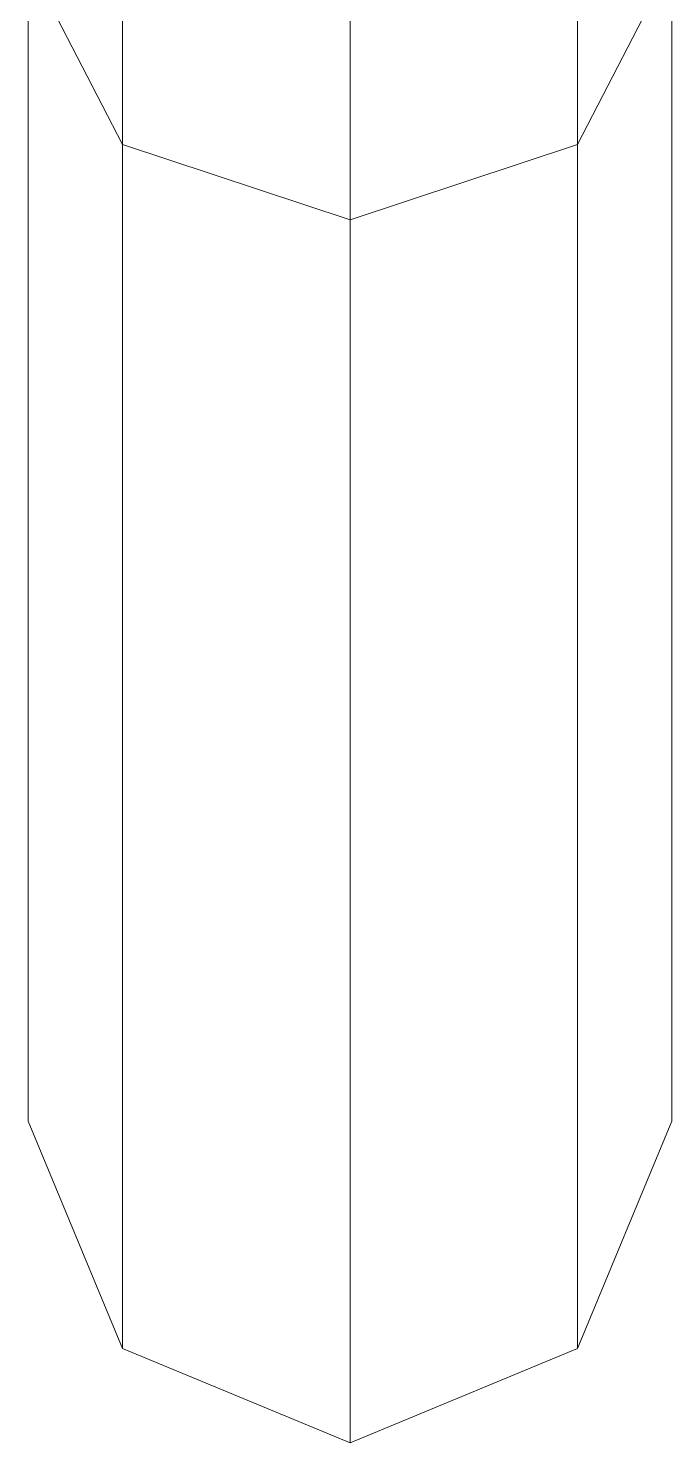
# Model space of a CAD drawing. Header units: millimetres. Extents: x -5300 to 98858, y -5196 to 93886.
# Drawn here: x 2963.51 to 2971.02, y 44821 to 44837.49 of the extents above; entities that cross this region are included whole.
import ezdxf

# ---------------------------------------------------------------- set-up
doc = ezdxf.new("R2010")
doc.units = ezdxf.units.MM
doc.layers.add('Двери', color=7, linetype='Continuous', lineweight=18, true_color=0x7f7f7f)

# ---------------------------------------------------------------- blocks, each defined once
blk = doc.blocks.new('Дн-9 193108 - Дн-9-247982-Подвал')
at = {"layer": 'Двери', "color": 254, "true_color": 0xd4d4d4}
for p, q in [((2964.613, 44840.905), (2964.613, 44836.133)), ((2964.613, 44836.133), (2964.613, 44840.905)), ((2964.613, 44836.133), (2964.613, 44840.905)), ((2964.613, 44840.905), (2964.613, 44836.133)), ((2969.917, 44840.905), (2969.917, 44836.133)), ((2969.917, 44836.133), (2969.917, 44840.905)), ((2969.917, 44840.905), (2969.917, 44836.133)), ((2969.917, 44836.133), (2969.917, 44840.905)), ((2967.265, 44840.329), (2967.265, 44835.253)), ((2967.265, 44835.253), (2967.265, 44840.329)), ((2967.265, 44835.253), (2967.265, 44840.329)), ((2967.265, 44840.329), (2967.265, 44835.253)), ((2963.515, 44824.75), (2963.515, 44838.257)), ((2963.515, 44838.257), (2963.515, 44824.75)), ((2964.613, 44836.133), (2963.515, 44838.257)), ((2963.515, 44824.75), (2963.515, 44838.257)), ((2963.515, 44838.257), (2964.613, 44836.133)), ((2964.613, 44836.133), (2963.515, 44838.257)), ((2963.515, 44838.257), (2963.515, 44824.75)), ((2963.515, 44838.257), (2964.613, 44836.133)), ((2969.917, 44836.133), (2971.015, 44838.257)), ((2971.015, 44838.257), (2969.917, 44836.133)), ((2969.917, 44836.133), (2971.015, 44838.257)), ((2971.015, 44838.257), (2969.917, 44836.133)), ((2971.015, 44838.257), (2971.015, 44824.75)), ((2971.015, 44824.75), (2971.015, 44838.257)), ((2971.015, 44824.75), (2971.015, 44838.257)), ((2971.015, 44838.257), (2971.015, 44824.75)), ((2964.613, 44836.133), (2964.613, 44822.098)), ((2964.613, 44822.098), (2964.613, 44836.133)), ((2967.265, 44835.253), (2964.613, 44836.133)), ((2964.613, 44822.098), (2964.613, 44836.133)), ((2964.613, 44836.133), (2967.265, 44835.253)), ((2967.265, 44835.253), (2964.613, 44836.133)), ((2964.613, 44836.133), (2964.613, 44822.098)), ((2964.613, 44836.133), (2967.265, 44835.253)), ((2969.917, 44836.133), (2967.265, 44835.253)), ((2967.265, 44835.253), (2969.917, 44836.133)), ((2969.917, 44836.133), (2967.265, 44835.253)), ((2967.265, 44835.253), (2969.917, 44836.133)), ((2969.917, 44836.133), (2969.917, 44822.098)), ((2969.917, 44822.098), (2969.917, 44836.133)), ((2969.917, 44836.133), (2969.917, 44822.098)), ((2969.917, 44822.098), (2969.917, 44836.133)), ((2967.265, 44835.253), (2967.265, 44821)), ((2967.265, 44821), (2967.265, 44835.253)), ((2967.265, 44821), (2967.265, 44835.253)), ((2967.265, 44835.253), (2967.265, 44821)), ((2963.515, 44824.75), (2963.515, 44824.75)), ((2964.613, 44822.098), (2963.515, 44824.75)), ((2964.613, 44822.098), (2963.515, 44824.75)), ((2963.515, 44824.75), (2963.515, 44824.75)), ((2963.515, 44824.75), (2964.613, 44822.098)), ((2963.515, 44824.75), (2964.613, 44822.098)), ((2969.917, 44822.098), (2971.015, 44824.75)), ((2971.015, 44824.75), (2969.917, 44822.098)), ((2969.917, 44822.098), (2971.015, 44824.75)), ((2971.015, 44824.75), (2969.917, 44822.098)), ((2971.015, 44824.75), (2971.015, 44824.75)), ((2971.015, 44824.75), (2971.015, 44824.75)), ((2964.613, 44822.098), (2964.613, 44822.098)), ((2967.265, 44821), (2964.613, 44822.098)), ((2967.265, 44821), (2964.613, 44822.098)), ((2964.613, 44822.098), (2964.613, 44822.098)), ((2964.613, 44822.098), (2967.265, 44821)), ((2964.613, 44822.098), (2967.265, 44821)), ((2969.917, 44822.098), (2967.265, 44821)), ((2969.917, 44822.098), (2967.265, 44821)), ((2967.265, 44821), (2969.917, 44822.098)), ((2967.265, 44821), (2969.917, 44822.098)), ((2969.917, 44822.098), (2969.917, 44822.098)), ((2969.917, 44822.098), (2969.917, 44822.098)), ((2967.265, 44821), (2967.265, 44821)), ((2967.265, 44821), (2967.265, 44821))]:
    blk.add_line(p, q, dxfattribs=at)
blk = doc.blocks.new('Дн-9 193108 - Дн-9 193108-247986-Подвал')
blk.add_blockref('Дн-9 193108 - Дн-9-247982-Подвал', (0, 0))

msp = doc.modelspace()

# ---------------------------------------------------------------- block references
at = {"layer": 'Двери', "color": 254, "true_color": 0xd4d4d4}
msp.add_blockref('Дн-9 193108 - Дн-9 193108-247986-Подвал', (0, 0), dxfattribs=at)

doc.saveas('drawing.dxf')
